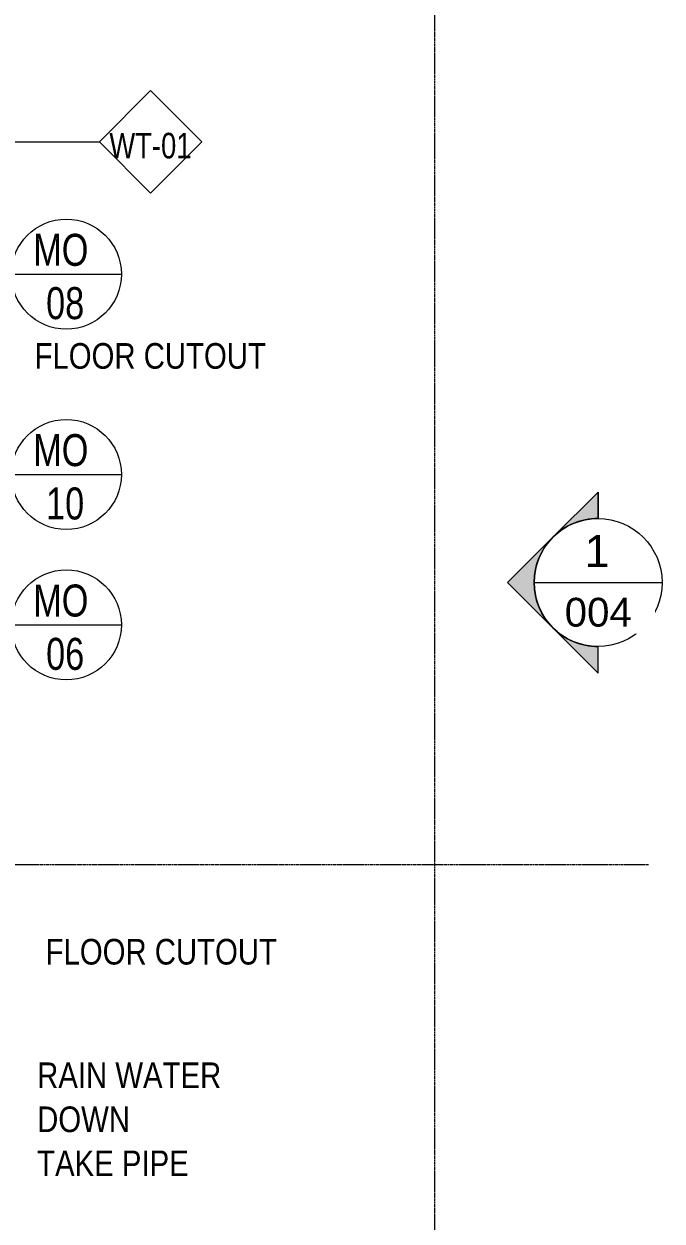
# Model space of a CAD drawing. Header units: millimetres. Extents: x -29259 to 87313, y -139821 to 46728.
# Drawn here: x 13192 to 18177, y -30818 to -21466 of the extents above; entities that cross this region are included whole.
import ezdxf

# ---------------------------------------------------------------- set-up
doc = ezdxf.new("R2010")
doc.units = ezdxf.units.MM
doc.linetypes.add('Grid Line', pattern=[22.225, 12.7, -3.175, 3.175, -3.175])
for name, color, linetype, lineweight in [('A-GLAZ-IDEN', 152, 'Continuous', 9), ('A-WALL-IDEN', 211, 'Continuous', 9), ('G-ANNO-SYMB', 111, 'Continuous', 9), ('G-ANNO-TEXT', 231, 'Continuous', 9), ('S-GRID', 8, 'Continuous', 9)]:
    doc.layers.add(name, color=color, linetype=linetype, lineweight=lineweight)
doc.styles.add('Arial', font='arial.ttf', dxfattribs={"height": 225})
doc.styles.add('Arial Narrow', font='ARIALN.TTF', dxfattribs={"height": 200})
doc.styles.add('Arial_1', font='arial.ttf', dxfattribs={"height": 250})
doc.styles.add('Century Gothic_2', font='GOTHIC.TTF', dxfattribs={"width": 0.8, "height": 300})
doc.styles.add('Century Gothic_3', font='GOTHIC.TTF', dxfattribs={"width": 0.8, "height": 200})

# ---------------------------------------------------------------- blocks, each defined once
blk = doc.blocks.new('Elevation - Filled Arrow-988425-SECOND FLOOR PLAN')
at = {"layer": 'G-ANNO-SYMB'}
blk.add_line((-5, 0), (5, 0), dxfattribs=at)
blk.add_circle((0, 0), 5, dxfattribs=at)
blk = doc.blocks.new('Elevation - Filled Arrow 3-988372-SECOND FLOOR PLAN')
at = {"layer": 'G-ANNO-SYMB'}
h = blk.add_hatch(color=256, dxfattribs=at)
edge = h.paths.add_edge_path()
edge.add_line((0, 7.071), (3.536, 3.536))
edge.add_arc((0, 0), 5, 45, 135)
edge.add_line((-3.536, 3.536), (0, 7.071))
h = blk.add_hatch(color=256, dxfattribs=at)
edge = h.paths.add_edge_path()
edge.add_line((-7.071, 0), (-3.536, 3.536))
edge.add_arc((0, 0), 5, 135, 180)
edge.add_line((-5, 0), (-7.071, 0))
h = blk.add_hatch(color=256, dxfattribs=at)
edge = h.paths.add_edge_path()
edge.add_line((7.071, 0), (5, 0))
edge.add_arc((0, 0), 5, 0, 45)
edge.add_line((3.536, 3.536), (7.071, 0))
for p, q in [((0, 7.071), (-3.536, 3.536)), ((0, 7.071), (-3.536, 3.536)), ((3.536, 3.536), (0, 7.071)), ((3.536, 3.536), (0, 7.071)), ((-3.536, 3.536), (-7.071, 0)), ((-3.536, 3.536), (-7.071, 0)), ((3.536, 3.536), (7.071, 0)), ((7.071, 0), (3.536, 3.536)), ((-7.071, 0), (-5, 0)), ((-7.071, 0), (-5, 0)), ((7.071, 0), (5, 0)), ((5, 0), (7.071, 0))]:
    blk.add_line(p, q, dxfattribs=at)
for start, end in [(0, 180), (45, 135), (135, 180), (0, 45), (0, 45)]:
    blk.add_arc((0, 0), 5, start, end, dxfattribs=at)
blk = doc.blocks.new('M_Wall Tag - 8mm-36225-SECOND FLOOR PLAN')
at = {"layer": 'A-WALL-IDEN'}
for p, q in [((-4, 0), (0, 4)), ((0, 4), (4, 0)), ((-4, 0), (0, -4)), ((4, 0), (0, -4))]:
    blk.add_line(p, q, dxfattribs=at)
blk = doc.blocks.new('LTTS_A1_WINDOW TAG - LTTS_A1_WINDOW TAG-803410-SECOND FLOOR PLAN')
at = {"layer": 'A-GLAZ-IDEN'}
blk.add_line((-4.31, 0), (4.29, 0), dxfattribs=at)
blk.add_circle((-0.01, 0), 4.3, dxfattribs=at)

msp = doc.modelspace()

# ---------------------------------------------------------------- linework, layer by layer
at = {"layer": 'A-WALL-IDEN'}
msp.add_line((11823.8, -22386.9), (13781.1, -22386.9), dxfattribs=at)
at = {"layer": 'S-GRID', "linetype": 'Grid Line'}
for p, q in [((16398.2, -15579), (16398.2, -43930.8)), ((18070.4, -28036), (-10557.4, -28036))]:
    msp.add_line(p, q, dxfattribs=at)

# ---------------------------------------------------------------- block references
at = {"layer": 'A-GLAZ-IDEN', "xscale": 99.99999999999993, "yscale": 99.99999999999993, "zscale": 99.99999999999993}
for p in [(13523.8, -23421), (13523.8, -24986), (13523.8, -26161)]:
    msp.add_blockref('LTTS_A1_WINDOW TAG - LTTS_A1_WINDOW TAG-803410-SECOND FLOOR PLAN', p, dxfattribs=at)
at = {"layer": 'A-WALL-IDEN', "xscale": 99.99999999999993, "yscale": 99.99999999999993, "zscale": 99.99999999999993}
msp.add_blockref('M_Wall Tag - 8mm-36225-SECOND FLOOR PLAN', (14181.1, -22386.9), dxfattribs=at)
at = {"layer": 'G-ANNO-SYMB', "xscale": 99.99999999999993, "yscale": 99.99999999999993, "zscale": 99.99999999999993}
msp.add_blockref('Elevation - Filled Arrow-988425-SECOND FLOOR PLAN', (17676.7, -25829.9), dxfattribs=at)

# ---------------------------------------------------------------- texts
at = {"layer": 'A-GLAZ-IDEN', "char_height": 250, "attachment_point": 1, "style": 'Century Gothic_2'}
for s, insert, width in [('MO', (13264.5, -23105.5), 609.282), ('08', (13365, -23522.2), 371.983), ('MO', (13264.5, -24670.5), 609.282), ('10', (13365, -25087.2), 371.983), ('MO', (13264.5, -25845.5), 609.282), ('06', (13365, -26262.2), 371.983)]:
    msp.add_mtext(s, dxfattribs=dict(at, insert=insert, width=width))
at = {"layer": 'A-WALL-IDEN', "insert": (13859, -22316.7), "char_height": 200, "width": 776.033, "attachment_point": 1, "style": 'Century Gothic_3'}
msp.add_mtext('WT-01', dxfattribs=at)
at = {"layer": 'G-ANNO-TEXT', "color": 7, "char_height": 200, "attachment_point": 1, "style": 'Arial Narrow'}
for s, insert, width in [('FLOOR CUTOUT', (13274.5, -23959.4), 2220.674), ('FLOOR CUTOUT', (13361.1, -28614.3), 2220.674), ('RAIN WATER ', (13295.1, -29579.4), 1859.915), ('DOWN ', (13295.1, -29923.4), 962.025), ('TAKE PIPE', (13295.1, -30267.3), 1491.139)]:
    msp.add_mtext(s, dxfattribs=dict(at, insert=insert, width=width))

# ---------------------------------------------------------------- next in the draw order: texts
at = {"layer": 'G-ANNO-SYMB', "attachment_point": 1, "bg_fill": 3, "box_fill_scale": 1.25, "bg_fill_color": 256, "bg_fill_true_color": 13158600, "bg_fill_transparency": 0}
for s, insert, char_height, width, style in [('1', (17572.6, -25458.9), 250, 232.489, 'Arial_1'), ('004', (17416.2, -25949.5), 225, 649.367, 'Arial')]:
    msp.add_mtext(s, dxfattribs=dict(at, insert=insert, char_height=char_height, width=width, style=style))

# ---------------------------------------------------------------- next in the draw order: block references
at = {"layer": 'G-ANNO-SYMB', "xscale": 99.99999999999993, "yscale": 99.99999999999993, "zscale": 99.99999999999993, "rotation": 90}
msp.add_blockref('Elevation - Filled Arrow 3-988372-SECOND FLOOR PLAN', (17676.7, -25829.9), dxfattribs=at)

doc.saveas('drawing.dxf')
